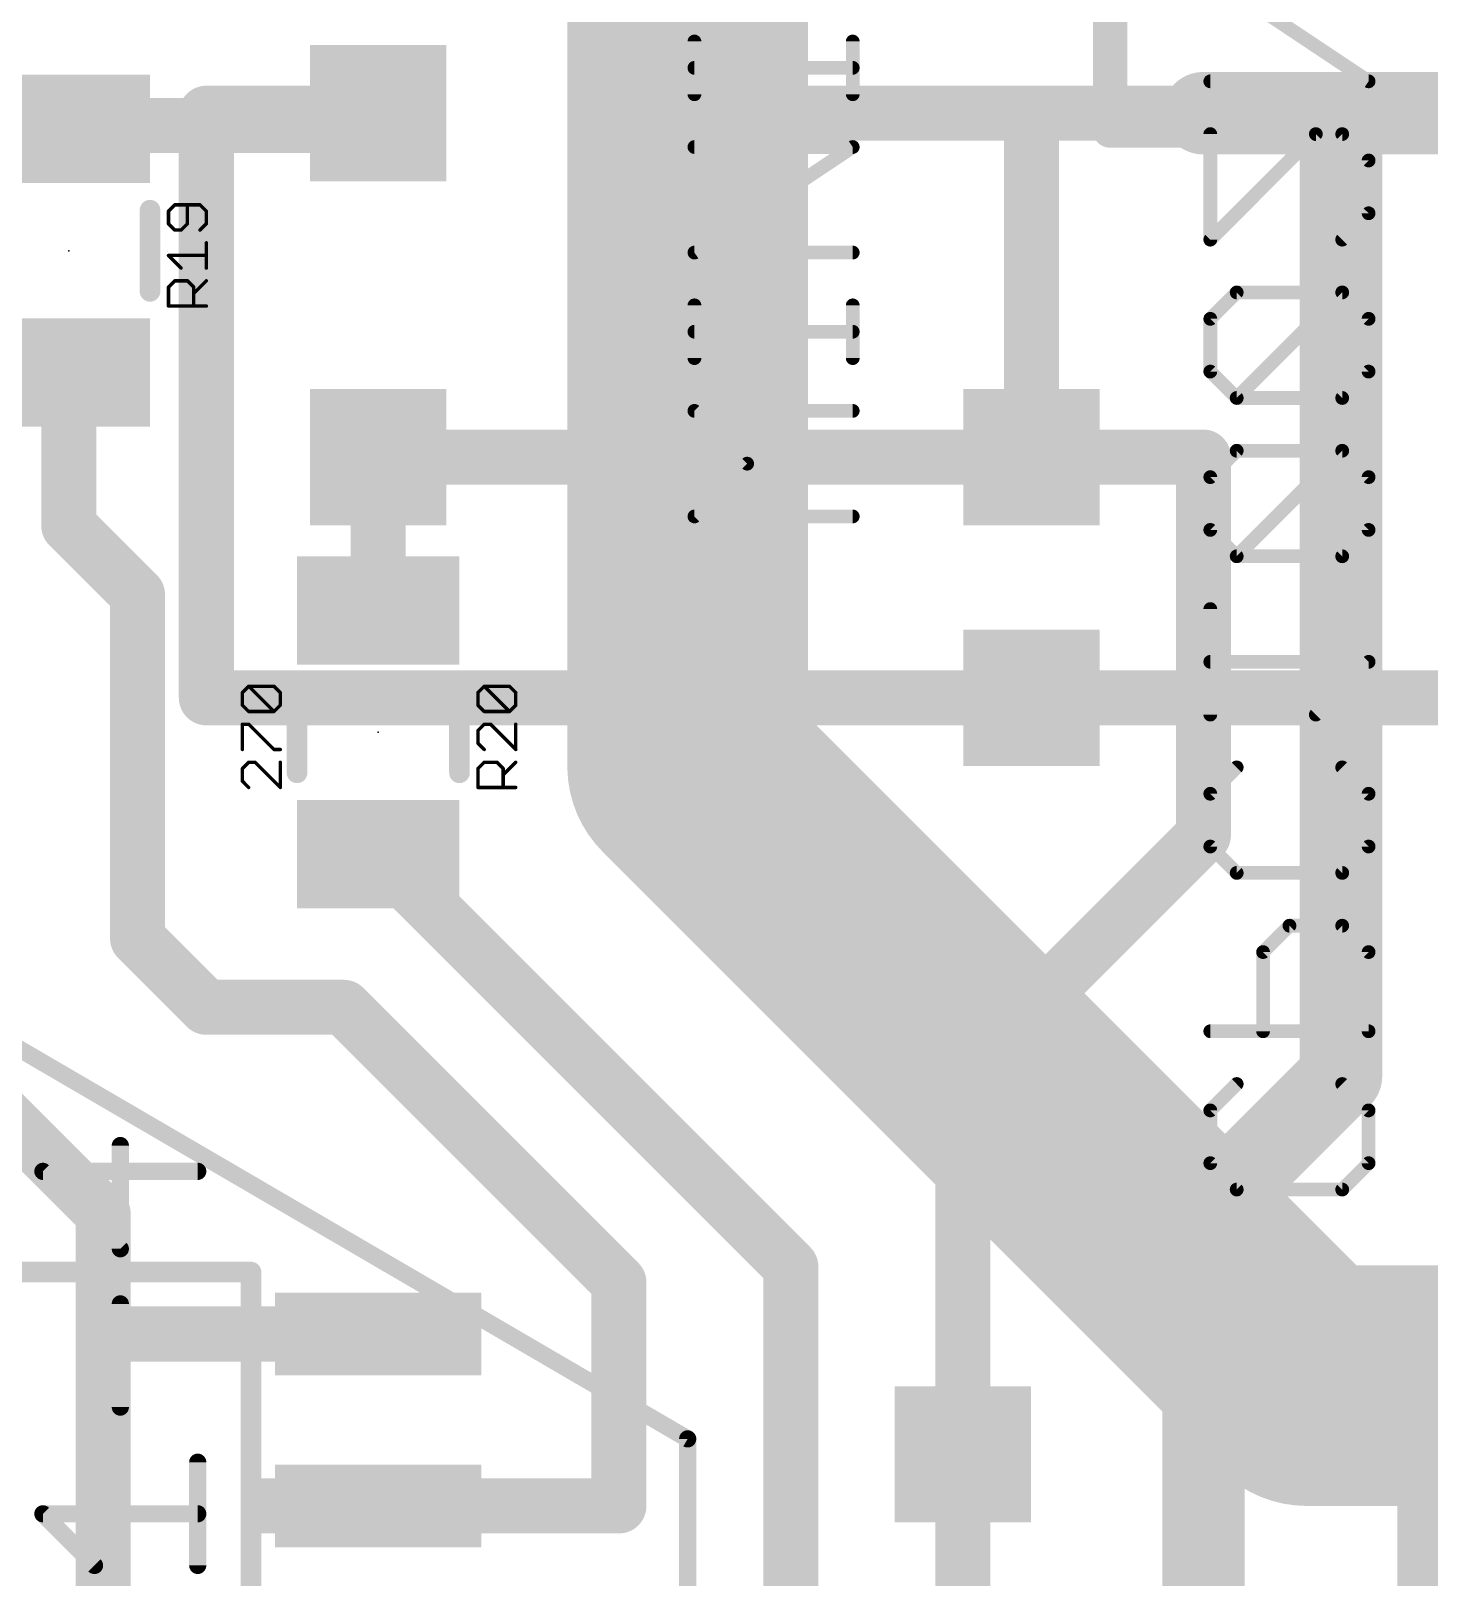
# Model space of a CAD drawing. Extents: x 0 to 107, y 0 to 139.
# Drawn here: x 28.17 to 38.5, y 57.01 to 68.43 of the extents above; entities that cross this region are included whole.
import ezdxf

# ---------------------------------------------------------------- set-up
doc = ezdxf.new("R2010")
doc.units = 0
for name, color, linetype in [('1', 14, 'CONTINUOUS'), ('16', 174, 'CONTINUOUS'), ('18', 94, 'CONTINUOUS'), ('21', 250, 'CONTINUOUS'), ('22', 250, 'CONTINUOUS'), ('23', 178, 'CONTINUOUS'), ('25', 250, 'CONTINUOUS'), ('27', 250, 'CONTINUOUS'), ('28', 250, 'CONTINUOUS'), ('51', 250, 'CONTINUOUS')]:
    doc.layers.add(name, color=color, linetype=linetype)

# ---------------------------------------------------------------- blocks, each defined once
blk = doc.blocks.new('RECT')
blk.add_solid([(-0.5, -0.5), (0.5, -0.5), (-0.5, 0.5), (0.5, 0.5)])
blk = doc.blocks.new('SQUAREV')
blk.add_solid([(-0.5, -0.5), (0.5, -0.5), (-0.5, 0.5), (0.5, 0.5)])

msp = doc.modelspace()

# ---------------------------------------------------------------- linework, layer by layer
at = {"layer": '1'}
for points, const_width in [([(33.02, 62.992), (33.02, 69.342)], 1.778), ([(30.734, 67.818), (30.734, 67.7274)], 0.4064), ([(40.64, 67.818), (35.56, 67.818)], 0.4064), ([(35.56, 67.818), (35.56, 65.278)], 0.4064), ([(28.9477, 67.7274), (28.448, 67.702)], 0.4064), ([(30.734, 67.7274), (28.9477, 67.7274)], 0.4064), ([(28.448, 65.902), (28.448, 64.77)], 0.4064), ([(30.734, 65.278), (30.734, 64.146)], 0.4064), ([(28.448, 64.77), (28.956, 64.262)], 0.4064), ([(28.956, 64.262), (28.956, 61.722)], 0.4064), ([(37.592, 58.42), (33.02, 62.992)], 1.778), ([(35.56, 63.5), (42.164, 63.5)], 0.4064), ([(33.782, 59.298), (30.734, 62.346)], 0.4064), ([(28.956, 61.722), (29.464, 61.214)], 0.4064), ([(30.48, 61.214), (29.464, 61.214)], 0.4064), ([(32.512, 59.182), (30.48, 61.214)], 0.4064), ([(27.94, 60.452), (28.702, 59.69)], 0.4064), ([(28.702, 59.69), (28.702, 58.801)], 0.4064), ([(33.782, 54.991), (33.782, 59.298)], 0.4064), ([(32.512, 57.531), (32.512, 59.182)], 0.4064), ([(51.816, 58.42), (37.592, 58.42)], 1.778), ([(28.702, 58.801), (30.734, 58.801)], 0.4064), ([(28.702, 58.801), (28.702, 56.261)], 0.4064), ([(35.052, 56.78), (35.052, 57.912)], 0.4064), ([(30.734, 57.531), (32.512, 57.531)], 0.4064)]:
    msp.add_lwpolyline(points, dxfattribs=dict(at, const_width=const_width))
for points, const_width in [([(30.8356, 67.818, 1), (30.6324, 67.818)], 0.2032), ([(35.56, 67.9196, 1), (35.56, 67.7164)], 0.2032), ([(35.6616, 67.818, 1), (35.4584, 67.818)], 0.2032), ([(28.4429, 67.8035, 1), (28.4531, 67.6005)], 0.2032), ([(28.9477, 67.829, 1), (28.9477, 67.6258)], 0.2032), ([(28.9529, 67.6259, 1), (28.9426, 67.8288)], 0.2032), ([(30.734, 67.6258, 1), (30.734, 67.829)], 0.2032), ([(30.6324, 67.7274, 1), (30.8356, 67.7274)], 0.2032), ([(28.5496, 65.902, 1), (28.3464, 65.902)], 0.2032), ([(30.8356, 65.278, 1), (30.6324, 65.278)], 0.2032), ([(35.4584, 65.278, 1), (35.6616, 65.278)], 0.2032), ([(28.3464, 64.77, 1), (28.5496, 64.77)], 0.2032), ([(28.5198, 64.8418, 1), (28.3762, 64.6982)], 0.2032), ([(29.0576, 64.262, 1), (28.8544, 64.262)], 0.2032), ([(28.8842, 64.1902, 1), (29.0278, 64.3338)], 0.2032), ([(30.6324, 64.146, 1), (30.8356, 64.146)], 0.2032), ([(33.3343, 63.3063, 1), (32.7057, 62.6777)], 0.889), ([(35.56, 63.6016, 1), (35.56, 63.3984)], 0.2032), ([(32.5755, 62.992, 1), (33.4645, 62.992)], 0.889), ([(30.8058, 62.4178, 1), (30.6622, 62.2742)], 0.2032), ([(29.0278, 61.7938, 1), (28.8842, 61.6502)], 0.2032), ([(28.8544, 61.722, 1), (29.0576, 61.722)], 0.2032), ([(29.464, 61.3156, 1), (29.464, 61.1124)], 0.2032), ([(29.3922, 61.1422, 1), (29.5358, 61.2858)], 0.2032), ([(30.5518, 61.2858, 1), (30.4082, 61.1422)], 0.2032), ([(30.48, 61.1124, 1), (30.48, 61.3156)], 0.2032), ([(28.8036, 59.69, 1), (28.6004, 59.69)], 0.2032), ([(28.6302, 59.6182, 1), (28.7738, 59.7618)], 0.2032), ([(33.8836, 59.298, 1), (33.6804, 59.298)], 0.2032), ([(33.7102, 59.2262, 1), (33.8538, 59.3698)], 0.2032), ([(32.6136, 59.182, 1), (32.4104, 59.182)], 0.2032), ([(32.4402, 59.1102, 1), (32.5838, 59.2538)], 0.2032), ([(37.592, 58.8645, 1), (37.592, 57.9755)], 0.889), ([(37.2777, 58.1057, 1), (37.9063, 58.7343)], 0.889), ([(28.702, 58.9026, 1), (28.702, 58.6994)], 0.2032), ([(28.8036, 58.801, 1), (28.6004, 58.801)], 0.2032), ([(30.734, 58.6994, 1), (30.734, 58.9026)], 0.2032), ([(28.6004, 58.801, 1), (28.8036, 58.801)], 0.2032), ([(35.1536, 57.912, 1), (34.9504, 57.912)], 0.2032), ([(30.734, 57.6326, 1), (30.734, 57.4294)], 0.2032), ([(32.512, 57.4294, 1), (32.512, 57.6326)], 0.2032), ([(32.4104, 57.531, 1), (32.6136, 57.531)], 0.2032)]:
    msp.add_lwpolyline(points, format="xyb", dxfattribs=dict(at, const_width=const_width))
at = {"layer": '16'}
for points, const_width in [([(30.734, 70.866), (33.782, 67.818)], 0.4064), ([(37.846, 67.818), (36.83, 67.818)], 0.6096), ([(37.846, 67.818), (40.64, 67.818)], 0.6096), ([(37.846, 60.706), (37.846, 67.818)], 0.6096), ([(30.734, 67.818), (29.464, 67.818)], 0.4064), ([(29.464, 67.818), (29.464, 63.5)], 0.4064), ([(33.782, 67.818), (36.83, 67.818)], 0.4064), ([(35.56, 65.278), (30.734, 65.278)], 0.4064), ([(36.83, 65.278), (35.56, 65.278)], 0.4064), ([(36.83, 62.484), (36.83, 65.278)], 0.4064), ([(29.464, 63.5), (35.56, 63.5)], 0.4064), ([(35.052, 60.706), (36.83, 62.484)], 0.4064), ([(36.83, 59.69), (37.846, 60.706)], 0.6096), ([(35.052, 57.912), (35.052, 60.706)], 0.4064), ([(36.83, 59.69), (36.83, 55.488)], 0.6096)]:
    msp.add_lwpolyline(points, dxfattribs=dict(at, const_width=const_width))
for points, const_width in [([(36.83, 67.9704, 1), (36.83, 67.6656)], 0.3048), ([(37.846, 67.9704, 1), (37.846, 67.6656)], 0.3048), ([(37.9984, 67.818, 1), (37.6936, 67.818)], 0.3048), ([(37.846, 67.6656, 1), (37.846, 67.9704)], 0.3048), ([(29.464, 67.9196, 1), (29.464, 67.7164)], 0.2032), ([(29.5656, 67.818, 1), (29.3624, 67.818)], 0.2032), ([(30.734, 67.7164, 1), (30.734, 67.9196)], 0.2032), ([(33.782, 67.9196, 1), (33.782, 67.7164)], 0.2032), ([(33.7102, 67.7462, 1), (33.8538, 67.8898)], 0.2032), ([(36.83, 67.7164, 1), (36.83, 67.9196)], 0.2032), ([(30.734, 65.3796, 1), (30.734, 65.1764)], 0.2032), ([(35.56, 65.3796, 1), (35.56, 65.1764)], 0.2032), ([(35.56, 65.1764, 1), (35.56, 65.3796)], 0.2032), ([(36.9316, 65.278, 1), (36.7284, 65.278)], 0.2032), ([(36.83, 65.1764, 1), (36.83, 65.3796)], 0.2032), ([(29.464, 63.6016, 1), (29.464, 63.3984)], 0.2032), ([(35.56, 63.3984, 1), (35.56, 63.6016)], 0.2032), ([(29.3624, 63.5, 1), (29.5656, 63.5)], 0.2032), ([(36.7284, 62.484, 1), (36.9316, 62.484)], 0.2032), ([(36.9018, 62.4122, 1), (36.7582, 62.5558)], 0.2032), ([(37.9538, 60.5982, 1), (37.7382, 60.8138)], 0.3048), ([(35.1536, 60.706, 1), (34.9504, 60.706)], 0.2032), ([(34.9802, 60.7778, 1), (35.1238, 60.6342)], 0.2032), ([(37.6936, 60.706, 1), (37.9984, 60.706)], 0.3048), ([(36.9824, 59.69, 1), (36.6776, 59.69)], 0.3048), ([(36.7222, 59.7978, 1), (36.9378, 59.5822)], 0.3048), ([(34.9504, 57.912, 1), (35.1536, 57.912)], 0.2032)]:
    msp.add_lwpolyline(points, format="xyb", dxfattribs=dict(at, const_width=const_width))
at = {"layer": '21'}
for points, const_width in [([(36.14, 67.69), (36.14, 77.09)], 0.254), ([(45.54, 67.69), (36.14, 67.69)], 0.254), ([(29.048, 67.102), (29.048, 66.502)], 0.1524), ([(30.134, 63.546), (30.134, 62.946)], 0.1524), ([(31.334, 63.546), (31.334, 62.946)], 0.1524), ([(29.7942, 59.2582), (26.2128, 59.2582)], 0.1524), ([(29.7942, 49.4538), (29.7942, 59.2582)], 0.1524)]:
    msp.add_lwpolyline(points, dxfattribs=dict(at, const_width=const_width))
for points, const_width in [([(36.14, 67.7535, 1), (36.14, 67.6265)], 0.127), ([(36.0765, 67.69, 1), (36.2035, 67.69)], 0.127), ([(29.0861, 67.102, 1), (29.0099, 67.102)], 0.0762), ([(29.0099, 66.502, 1), (29.0861, 66.502)], 0.0762), ([(30.1721, 63.546, 1), (30.0959, 63.546)], 0.0762), ([(31.3721, 63.546, 1), (31.2959, 63.546)], 0.0762), ([(30.0959, 62.946, 1), (30.1721, 62.946)], 0.0762), ([(31.2959, 62.946, 1), (31.3721, 62.946)], 0.0762), ([(29.8323, 59.2582, 1), (29.7561, 59.2582)], 0.0762), ([(29.7942, 59.2201, 1), (29.7942, 59.2963)], 0.0762)]:
    msp.add_lwpolyline(points, format="xyb", dxfattribs=dict(at, const_width=const_width))
at = {"layer": '22', "const_width": 0.127}
for points in [[(33.02, 58.0263), (17.78, 66.9163)], [(33.02, 58.0263), (33.02, 11.0617)]]:
    msp.add_lwpolyline(points, dxfattribs=at)
at = {"layer": '22', "const_width": 0.0635}
for points in [[(33.0518, 58.0263, 1), (32.9883, 58.0263)], [(33.004, 57.9989, 1), (33.036, 58.0537)]]:
    msp.add_lwpolyline(points, format="xyb", dxfattribs=at)
at = {"layer": '23'}
for p in [(28.448, 66.802), (30.734, 63.246)]:
    msp.add_point(p, dxfattribs=at)
at = {"layer": '25', "const_width": 0.0254}
for points in [[(29.231, 67.1414), (29.1844, 67.0948)], [(29.4174, 67.1414), (29.231, 67.1414)], [(29.3242, 67.0016), (29.3242, 67.1414)], [(29.464, 67.0948), (29.4174, 67.1414)], [(29.1844, 67.0948), (29.1844, 67.0016)], [(29.464, 67.0016), (29.464, 67.0948)], [(29.1844, 67.0016), (29.231, 66.955)], [(29.231, 66.955), (29.2776, 66.955)], [(29.2776, 66.955), (29.3242, 67.0016)], [(29.4174, 66.955), (29.464, 67.0016)], [(29.464, 66.6744), (29.464, 66.8608)], [(29.2776, 66.6744), (29.1844, 66.7676)], [(29.1844, 66.7676), (29.464, 66.7676)], [(29.1844, 66.5335), (29.231, 66.5801)], [(29.231, 66.5801), (29.3242, 66.5801)], [(29.3242, 66.5801), (29.3708, 66.5335)], [(29.3708, 66.4869), (29.464, 66.5801)], [(29.1844, 66.3937), (29.1844, 66.5335)], [(29.3708, 66.5335), (29.3708, 66.3937)], [(29.464, 66.3937), (29.1844, 66.3937)], [(31.4704, 63.5388), (31.517, 63.5854)], [(31.4704, 63.4456), (31.4704, 63.5388)], [(31.517, 63.5854), (31.7034, 63.5854)], [(31.7034, 63.399), (31.517, 63.5854)], [(31.7034, 63.5854), (31.75, 63.5388)], [(31.75, 63.5388), (31.75, 63.4456)], [(31.517, 63.399), (31.4704, 63.4456)], [(31.7034, 63.399), (31.517, 63.399)], [(31.75, 63.4456), (31.7034, 63.399)], [(31.517, 63.3048), (31.4704, 63.2582)], [(31.4704, 63.2582), (31.4704, 63.165)], [(31.5636, 63.3048), (31.517, 63.3048)], [(31.75, 63.1184), (31.5636, 63.3048)], [(31.75, 63.3048), (31.75, 63.1184)], [(31.4704, 63.165), (31.517, 63.1184)], [(31.4704, 62.9775), (31.517, 63.0241)], [(31.4704, 62.8377), (31.4704, 62.9775)], [(31.517, 63.0241), (31.6102, 63.0241)], [(31.6102, 63.0241), (31.6568, 62.9775)], [(31.6568, 62.9309), (31.75, 63.0241)], [(31.6568, 62.9775), (31.6568, 62.8377)], [(31.75, 62.8377), (31.4704, 62.8377)]]:
    msp.add_lwpolyline(points, dxfattribs=at)
at = {"layer": '25', "const_width": 0.0127}
for points in [[(29.231, 67.1478, 1), (29.231, 67.1351)], [(29.2355, 67.137, 1), (29.2265, 67.1459)], [(29.3305, 67.1414, 1), (29.3178, 67.1414)], [(29.4219, 67.1459, 1), (29.4129, 67.137)], [(29.4174, 67.1351, 1), (29.4174, 67.1478)], [(29.1907, 67.0948, 1), (29.178, 67.0948)], [(29.1799, 67.0993, 1), (29.1889, 67.0904)], [(29.4704, 67.0948, 1), (29.4577, 67.0948)], [(29.4595, 67.0904, 1), (29.4685, 67.0993)], [(29.1889, 67.0061, 1), (29.1799, 66.9971)], [(29.178, 67.0016, 1), (29.1907, 67.0016)], [(29.231, 66.9614, 1), (29.231, 66.9487)], [(29.2265, 66.9505, 1), (29.2355, 66.9595)], [(29.2731, 66.9595, 1), (29.2821, 66.9505)], [(29.2776, 66.9487, 1), (29.2776, 66.9614)], [(29.3178, 67.0016, 1), (29.3305, 67.0016)], [(29.3287, 66.9971, 1), (29.3197, 67.0061)], [(29.4129, 66.9595, 1), (29.4219, 66.9505)], [(29.4577, 67.0016, 1), (29.4704, 67.0016)], [(29.4685, 66.9971, 1), (29.4595, 67.0061)], [(29.4704, 66.8608, 1), (29.4577, 66.8608)], [(29.1889, 66.7721, 1), (29.1799, 66.7631)], [(29.1844, 66.7739, 1), (29.1844, 66.7612)], [(29.464, 66.7612, 1), (29.464, 66.7739)], [(29.231, 66.5865, 1), (29.231, 66.5738)], [(29.2355, 66.5757, 1), (29.2265, 66.5846)], [(29.2731, 66.6699, 1), (29.2821, 66.6789)], [(29.3287, 66.5846, 1), (29.3197, 66.5757)], [(29.3242, 66.5738, 1), (29.3242, 66.5865)], [(29.4577, 66.6744, 1), (29.4704, 66.6744)], [(29.4685, 66.5757, 1), (29.4595, 66.5846)], [(29.1907, 66.5335, 1), (29.178, 66.5335)], [(29.1799, 66.538, 1), (29.1889, 66.529)], [(29.3771, 66.5335, 1), (29.3644, 66.5335)], [(29.3663, 66.4914, 1), (29.3753, 66.4824)], [(29.3663, 66.529, 1), (29.3753, 66.538)], [(29.1844, 66.4001, 1), (29.1844, 66.3874)], [(29.178, 66.3937, 1), (29.1907, 66.3937)], [(29.3644, 66.3937, 1), (29.3771, 66.3937)], [(29.464, 66.3874, 1), (29.464, 66.4001)], [(31.4767, 63.5388, 1), (31.464, 63.5388)], [(31.4659, 63.5433, 1), (31.4749, 63.5344)], [(31.517, 63.5918, 1), (31.517, 63.5791)], [(31.5215, 63.5899, 1), (31.5125, 63.581)], [(31.5215, 63.581, 1), (31.5125, 63.5899)], [(31.7079, 63.5899, 1), (31.6989, 63.581)], [(31.7034, 63.5791, 1), (31.7034, 63.5918)], [(31.7564, 63.5388, 1), (31.7436, 63.5388)], [(31.7455, 63.5344, 1), (31.7545, 63.5433)], [(31.464, 63.4456, 1), (31.4767, 63.4456)], [(31.4749, 63.4501, 1), (31.4659, 63.4411)], [(31.517, 63.4054, 1), (31.517, 63.3927)], [(31.5125, 63.3945, 1), (31.5215, 63.4035)], [(31.6989, 63.4035, 1), (31.7079, 63.3945)], [(31.6989, 63.3945, 1), (31.7079, 63.4035)], [(31.7034, 63.3927, 1), (31.7034, 63.4054)], [(31.7436, 63.4456, 1), (31.7564, 63.4456)], [(31.7545, 63.4411, 1), (31.7455, 63.4501)], [(31.4767, 63.2582, 1), (31.464, 63.2582)], [(31.4659, 63.2627, 1), (31.4749, 63.2537)], [(31.517, 63.3111, 1), (31.517, 63.2984)], [(31.5215, 63.3003, 1), (31.5125, 63.3093)], [(31.5681, 63.3093, 1), (31.5591, 63.3003)], [(31.5636, 63.2984, 1), (31.5636, 63.3111)], [(31.7564, 63.3048, 1), (31.7436, 63.3048)], [(31.464, 63.165, 1), (31.4767, 63.165)], [(31.4749, 63.1695, 1), (31.4659, 63.1605)], [(31.5125, 63.1139, 1), (31.5215, 63.1229)], [(31.7436, 63.1184, 1), (31.7564, 63.1184)], [(31.7455, 63.1139, 1), (31.7545, 63.1229)], [(31.4767, 62.9775, 1), (31.464, 62.9775)], [(31.4659, 62.982, 1), (31.4749, 62.973)], [(31.517, 63.0305, 1), (31.517, 63.0178)], [(31.5215, 63.0197, 1), (31.5125, 63.0286)], [(31.6147, 63.0286, 1), (31.6057, 63.0197)], [(31.6102, 63.0178, 1), (31.6102, 63.0305)], [(31.6631, 62.9775, 1), (31.6504, 62.9775)], [(31.6523, 62.9354, 1), (31.6613, 62.9264)], [(31.6523, 62.973, 1), (31.6613, 62.982)], [(31.7545, 63.0197, 1), (31.7455, 63.0286)], [(31.464, 62.8377, 1), (31.4767, 62.8377)], [(31.4704, 62.8441, 1), (31.4704, 62.8314)], [(31.6504, 62.8377, 1), (31.6631, 62.8377)], [(31.75, 62.8314, 1), (31.75, 62.8441)]]:
    msp.add_lwpolyline(points, format="xyb", dxfattribs=at)
at = {"layer": '27'}
for points, const_width in [([(33.0698, 67.9581), (33.0698, 68.3479)], 0.1016), ([(34.2392, 67.9581), (34.2392, 68.3479)], 0.1016), ([(34.2392, 68.153), (33.0698, 68.153)], 0.1016), ([(33.0698, 66.7887), (34.2392, 67.5683)], 0.1016), ([(34.2392, 67.5683), (33.0698, 67.5683)], 0.1016), ([(34.2392, 66.7887), (33.0698, 66.7887)], 0.1016), ([(33.0698, 66.0091), (33.0698, 66.3989)], 0.1016), ([(34.2392, 66.0091), (34.2392, 66.3989)], 0.1016), ([(34.2392, 66.204), (33.0698, 66.204)], 0.1016), ([(33.4596, 65.2295), (33.0698, 65.6193)], 0.1016), ([(33.0698, 65.6193), (34.2392, 65.6193)], 0.1016), ([(33.0698, 64.8397), (33.4596, 65.2295)], 0.1016), ([(34.2392, 64.8397), (33.0698, 64.8397)], 0.1016), ([(29.7305, 63.5388), (29.7771, 63.5854)], 0.0254), ([(29.7305, 63.4456), (29.7305, 63.5388)], 0.0254), ([(29.7771, 63.5854), (29.9635, 63.5854)], 0.0254), ([(29.9635, 63.399), (29.7771, 63.5854)], 0.0254), ([(29.9635, 63.5854), (30.0101, 63.5388)], 0.0254), ([(30.0101, 63.5388), (30.0101, 63.4456)], 0.0254), ([(29.7771, 63.399), (29.7305, 63.4456)], 0.0254), ([(29.9635, 63.399), (29.7771, 63.399)], 0.0254), ([(30.0101, 63.4456), (29.9635, 63.399)], 0.0254), ([(29.7305, 63.1184), (29.7305, 63.3048)], 0.0254), ([(29.7305, 63.3048), (29.7771, 63.3048)], 0.0254), ([(29.7771, 63.3048), (29.9635, 63.1184)], 0.0254), ([(29.9635, 63.1184), (30.0101, 63.1184)], 0.0254), ([(29.7771, 63.0241), (29.7305, 62.9775)], 0.0254), ([(29.7305, 62.9775), (29.7305, 62.8843)], 0.0254), ([(29.8237, 63.0241), (29.7771, 63.0241)], 0.0254), ([(30.0101, 62.8377), (29.8237, 63.0241)], 0.0254), ([(30.0101, 63.0241), (30.0101, 62.8377)], 0.0254), ([(29.7305, 62.8843), (29.7771, 62.8377)], 0.0254), ([(28.8285, 59.4303), (28.8285, 60.1929)], 0.127), ([(29.4005, 60.0023), (28.2565, 60.0023)], 0.127), ([(28.2565, 60.0023), (28.8285, 59.4303)], 0.127), ([(28.8285, 58.2609), (28.8285, 59.0235)], 0.127), ([(29.4005, 57.0915), (29.4005, 57.8541)], 0.127), ([(28.6379, 57.0915), (28.2565, 57.4728)], 0.127), ([(28.2565, 57.4728), (29.4005, 57.4728)], 0.127)]:
    msp.add_lwpolyline(points, dxfattribs=dict(at, const_width=const_width))
for points, const_width in [([(33.0952, 68.3479, 1), (33.0444, 68.3479)], 0.0508), ([(34.2646, 68.3479, 1), (34.2138, 68.3479)], 0.0508), ([(33.0698, 68.1784, 1), (33.0698, 68.1276)], 0.0508), ([(34.2392, 68.1276, 1), (34.2392, 68.1784)], 0.0508), ([(33.0444, 67.9581, 1), (33.0952, 67.9581)], 0.0508), ([(34.2138, 67.9581, 1), (34.2646, 67.9581)], 0.0508), ([(33.0698, 67.5937, 1), (33.0698, 67.5429)], 0.0508), ([(34.2533, 67.5472, 1), (34.2251, 67.5894)], 0.0508), ([(34.2392, 67.5429, 1), (34.2392, 67.5937)], 0.0508), ([(33.0698, 66.8141, 1), (33.0698, 66.7633)], 0.0508), ([(33.0557, 66.8098, 1), (33.0839, 66.7676)], 0.0508), ([(34.2392, 66.7633, 1), (34.2392, 66.8141)], 0.0508), ([(33.0952, 66.3989, 1), (33.0444, 66.3989)], 0.0508), ([(34.2646, 66.3989, 1), (34.2138, 66.3989)], 0.0508), ([(33.0698, 66.2294, 1), (33.0698, 66.1786)], 0.0508), ([(34.2392, 66.1786, 1), (34.2392, 66.2294)], 0.0508), ([(33.0444, 66.0091, 1), (33.0952, 66.0091)], 0.0508), ([(34.2138, 66.0091, 1), (34.2646, 66.0091)], 0.0508), ([(33.0878, 65.6373, 1), (33.0518, 65.6013)], 0.0508), ([(33.0698, 65.6447, 1), (33.0698, 65.5939)], 0.0508), ([(34.2392, 65.5939, 1), (34.2392, 65.6447)], 0.0508), ([(33.4776, 65.2115, 1), (33.4416, 65.2475)], 0.0508), ([(33.4416, 65.2115, 1), (33.4776, 65.2475)], 0.0508), ([(33.0518, 64.8577, 1), (33.0878, 64.8217)], 0.0508), ([(33.0698, 64.8651, 1), (33.0698, 64.8143)], 0.0508), ([(34.2392, 64.8143, 1), (34.2392, 64.8651)], 0.0508), ([(29.7368, 63.5388, 1), (29.7241, 63.5388)], 0.0127), ([(29.726, 63.5433, 1), (29.735, 63.5344)], 0.0127), ([(29.7771, 63.5918, 1), (29.7771, 63.5791)], 0.0127), ([(29.7816, 63.5899, 1), (29.7726, 63.581)], 0.0127), ([(29.7816, 63.581, 1), (29.7726, 63.5899)], 0.0127), ([(29.968, 63.5899, 1), (29.959, 63.581)], 0.0127), ([(29.9635, 63.5791, 1), (29.9635, 63.5918)], 0.0127), ([(30.0165, 63.5388, 1), (30.0038, 63.5388)], 0.0127), ([(30.0056, 63.5344, 1), (30.0146, 63.5433)], 0.0127), ([(29.7241, 63.4456, 1), (29.7368, 63.4456)], 0.0127), ([(29.735, 63.4501, 1), (29.726, 63.4411)], 0.0127), ([(29.7771, 63.4054, 1), (29.7771, 63.3927)], 0.0127), ([(29.7726, 63.3945, 1), (29.7816, 63.4035)], 0.0127), ([(29.959, 63.4035, 1), (29.968, 63.3945)], 0.0127), ([(29.959, 63.3945, 1), (29.968, 63.4035)], 0.0127), ([(29.9635, 63.3927, 1), (29.9635, 63.4054)], 0.0127), ([(30.0038, 63.4456, 1), (30.0165, 63.4456)], 0.0127), ([(30.0146, 63.4411, 1), (30.0056, 63.4501)], 0.0127), ([(29.7368, 63.3048, 1), (29.7241, 63.3048)], 0.0127), ([(29.7305, 63.3111, 1), (29.7305, 63.2984)], 0.0127), ([(29.7816, 63.3093, 1), (29.7726, 63.3003)], 0.0127), ([(29.7771, 63.2984, 1), (29.7771, 63.3111)], 0.0127), ([(29.7241, 63.1184, 1), (29.7368, 63.1184)], 0.0127), ([(29.9635, 63.1247, 1), (29.9635, 63.112)], 0.0127), ([(29.959, 63.1139, 1), (29.968, 63.1229)], 0.0127), ([(30.0101, 63.112, 1), (30.0101, 63.1247)], 0.0127), ([(29.7368, 62.9775, 1), (29.7241, 62.9775)], 0.0127), ([(29.726, 62.982, 1), (29.735, 62.973)], 0.0127), ([(29.7771, 63.0305, 1), (29.7771, 63.0178)], 0.0127), ([(29.7816, 63.0197, 1), (29.7726, 63.0286)], 0.0127), ([(29.8282, 63.0286, 1), (29.8192, 63.0197)], 0.0127), ([(29.8237, 63.0178, 1), (29.8237, 63.0305)], 0.0127), ([(30.0165, 63.0241, 1), (30.0038, 63.0241)], 0.0127), ([(29.7241, 62.8843, 1), (29.7368, 62.8843)], 0.0127), ([(29.735, 62.8888, 1), (29.726, 62.8798)], 0.0127), ([(29.7726, 62.8332, 1), (29.7816, 62.8422)], 0.0127), ([(30.0038, 62.8377, 1), (30.0165, 62.8377)], 0.0127), ([(30.0056, 62.8332, 1), (30.0146, 62.8422)], 0.0127), ([(28.8603, 60.1929, 1), (28.7968, 60.1929)], 0.0635), ([(28.2565, 60.034, 1), (28.2565, 59.9705)], 0.0635), ([(28.279, 60.0247, 1), (28.2341, 59.9798)], 0.0635), ([(29.4005, 59.9705, 1), (29.4005, 60.034)], 0.0635), ([(28.7968, 59.4303, 1), (28.8603, 59.4303)], 0.0635), ([(28.8061, 59.4078, 1), (28.851, 59.4527)], 0.0635), ([(28.8603, 59.0235, 1), (28.7968, 59.0235)], 0.0635), ([(28.7968, 58.2609, 1), (28.8603, 58.2609)], 0.0635), ([(29.4322, 57.8541, 1), (29.3688, 57.8541)], 0.0635), ([(28.2565, 57.5046, 1), (28.2565, 57.4411)], 0.0635), ([(28.279, 57.4953, 1), (28.2341, 57.4504)], 0.0635), ([(29.4005, 57.4411, 1), (29.4005, 57.5046)], 0.0635), ([(28.6154, 57.069, 1), (28.6603, 57.1139)], 0.0635), ([(29.3688, 57.0915, 1), (29.4322, 57.0915)], 0.0635)]:
    msp.add_lwpolyline(points, format="xyb", dxfattribs=dict(at, const_width=const_width))
at = {"layer": '28', "const_width": 0.1016}
for points in [[(38.0502, 68.0536), (36.8808, 68.8332)], [(36.8808, 68.0536), (38.0502, 68.0536)], [(36.8808, 67.6638), (36.8808, 66.8842)], [(36.8808, 66.8842), (37.6604, 67.6638)], [(37.6604, 67.6638), (37.8553, 67.6638)], [(37.8553, 67.6638), (38.0502, 67.4689)], [(38.0502, 67.4689), (38.0502, 67.0791)], [(38.0502, 67.0791), (37.8553, 66.8842)], [(37.0757, 66.4944), (36.8808, 66.2995)], [(37.8553, 66.4944), (37.0757, 66.4944)], [(37.0757, 65.7148), (37.8553, 66.4944)], [(38.0502, 66.2995), (37.8553, 66.4944)], [(36.8808, 66.2995), (36.8808, 65.9097)], [(38.0502, 65.9097), (38.0502, 66.2995)], [(36.8808, 65.9097), (37.0757, 65.7148)], [(37.8553, 65.7148), (38.0502, 65.9097)], [(37.0757, 65.7148), (37.8553, 65.7148)], [(37.0757, 65.325), (36.8808, 65.1301)], [(37.8553, 65.325), (37.0757, 65.325)], [(37.0757, 64.5454), (37.8553, 65.325)], [(38.0502, 65.1301), (37.8553, 65.325)], [(36.8808, 65.1301), (36.8808, 64.7403)], [(38.0502, 64.7403), (38.0502, 65.1301)], [(36.8808, 64.7403), (37.0757, 64.5454)], [(37.8553, 64.5454), (38.0502, 64.7403)], [(37.0757, 64.5454), (37.8553, 64.5454)], [(36.8808, 63.376), (36.8808, 64.1556)], [(38.0502, 63.7658), (36.8808, 63.7658)], [(37.6604, 63.376), (38.0502, 63.7658)], [(36.8808, 62.7913), (37.0757, 62.9862)], [(37.8553, 62.9862), (38.0502, 62.7913)], [(36.8808, 62.4015), (36.8808, 62.7913)], [(38.0502, 62.7913), (38.0502, 62.4015)], [(37.0757, 62.2066), (36.8808, 62.4015)], [(38.0502, 62.4015), (37.8553, 62.2066)], [(37.8553, 62.2066), (37.0757, 62.2066)], [(37.4655, 61.8168), (37.2706, 61.6219)], [(37.8553, 61.8168), (37.4655, 61.8168)], [(38.0502, 61.6219), (37.8553, 61.8168)], [(37.2706, 61.6219), (37.2706, 61.0372)], [(38.0502, 61.0372), (38.0502, 61.6219)], [(36.8808, 61.0372), (38.0502, 61.0372)], [(36.8808, 60.4525), (37.0757, 60.6474)], [(37.8553, 60.6474), (38.0502, 60.4525)], [(36.8808, 60.0627), (36.8808, 60.4525)], [(38.0502, 60.4525), (38.0502, 60.0627)], [(37.0757, 59.8678), (36.8808, 60.0627)], [(38.0502, 60.0627), (37.8553, 59.8678)], [(37.8553, 59.8678), (37.0757, 59.8678)]]:
    msp.add_lwpolyline(points, dxfattribs=at)
at = {"layer": '28', "const_width": 0.0508}
for points in [[(36.8808, 68.079, 1), (36.8808, 68.0282)], [(38.0361, 68.0324, 1), (38.0643, 68.0747)], [(38.0502, 68.0282, 1), (38.0502, 68.079)], [(36.9062, 67.6638, 1), (36.8554, 67.6638)], [(37.6604, 67.6892, 1), (37.6604, 67.6384)], [(37.6784, 67.6458, 1), (37.6424, 67.6817)], [(37.8733, 67.6817, 1), (37.8373, 67.6458)], [(37.8553, 67.6384, 1), (37.8553, 67.6892)], [(38.0756, 67.4689, 1), (38.0248, 67.4689)], [(38.0322, 67.4509, 1), (38.0682, 67.4868)], [(38.0248, 67.0791, 1), (38.0756, 67.0791)], [(38.0682, 67.0611, 1), (38.0322, 67.097)], [(36.8628, 66.9021, 1), (36.8988, 66.8662)], [(37.8373, 66.9021, 1), (37.8733, 66.8662)], [(36.8554, 66.8842, 1), (36.9062, 66.8842)], [(37.0757, 66.5198, 1), (37.0757, 66.469)], [(37.0937, 66.4764, 1), (37.0577, 66.5123)], [(37.8733, 66.5123, 1), (37.8373, 66.4764)], [(37.8733, 66.4764, 1), (37.8373, 66.5123)], [(37.8553, 66.469, 1), (37.8553, 66.5198)], [(36.9062, 66.2995, 1), (36.8554, 66.2995)], [(36.8628, 66.3174, 1), (36.8988, 66.2815)], [(38.0756, 66.2995, 1), (38.0248, 66.2995)], [(38.0322, 66.2815, 1), (38.0682, 66.3174)], [(36.8988, 65.9276, 1), (36.8628, 65.8917)], [(36.8554, 65.9097, 1), (36.9062, 65.9097)], [(38.0248, 65.9097, 1), (38.0756, 65.9097)], [(38.0682, 65.8917, 1), (38.0322, 65.9276)], [(37.0757, 65.7402, 1), (37.0757, 65.6894)], [(37.0577, 65.7327, 1), (37.0937, 65.6968)], [(37.0577, 65.6968, 1), (37.0937, 65.7327)], [(37.8373, 65.7327, 1), (37.8733, 65.6968)], [(37.8553, 65.6894, 1), (37.8553, 65.7402)], [(37.0757, 65.3504, 1), (37.0757, 65.2996)], [(37.0937, 65.307, 1), (37.0577, 65.3429)], [(37.8733, 65.3429, 1), (37.8373, 65.307)], [(37.8733, 65.307, 1), (37.8373, 65.3429)], [(37.8553, 65.2996, 1), (37.8553, 65.3504)], [(36.9062, 65.1301, 1), (36.8554, 65.1301)], [(36.8628, 65.148, 1), (36.8988, 65.1121)], [(38.0756, 65.1301, 1), (38.0248, 65.1301)], [(38.0322, 65.1121, 1), (38.0682, 65.148)], [(36.8988, 64.7582, 1), (36.8628, 64.7223)], [(36.8554, 64.7403, 1), (36.9062, 64.7403)], [(38.0248, 64.7403, 1), (38.0756, 64.7403)], [(38.0682, 64.7223, 1), (38.0322, 64.7582)], [(37.0757, 64.5708, 1), (37.0757, 64.52)], [(37.0577, 64.5633, 1), (37.0937, 64.5274)], [(37.0577, 64.5274, 1), (37.0937, 64.5633)], [(37.8373, 64.5633, 1), (37.8733, 64.5274)], [(37.8553, 64.52, 1), (37.8553, 64.5708)], [(36.9062, 64.1556, 1), (36.8554, 64.1556)], [(36.8808, 63.7912, 1), (36.8808, 63.7404)], [(38.0682, 63.7478, 1), (38.0322, 63.7837)], [(38.0502, 63.7404, 1), (38.0502, 63.7912)], [(36.8554, 63.376, 1), (36.9062, 63.376)], [(37.6424, 63.394, 1), (37.6784, 63.358)], [(37.0937, 62.9682, 1), (37.0577, 63.0042)], [(37.8733, 63.0042, 1), (37.8373, 62.9682)], [(36.8628, 62.8093, 1), (36.8988, 62.7733)], [(36.9062, 62.7913, 1), (36.8554, 62.7913)], [(38.0756, 62.7913, 1), (38.0248, 62.7913)], [(38.0322, 62.7733, 1), (38.0682, 62.8093)], [(36.8988, 62.4195, 1), (36.8628, 62.3835)], [(36.8554, 62.4015, 1), (36.9062, 62.4015)], [(38.0248, 62.4015, 1), (38.0756, 62.4015)], [(38.0682, 62.3835, 1), (38.0322, 62.4195)], [(37.0757, 62.232, 1), (37.0757, 62.1812)], [(37.0577, 62.1886, 1), (37.0937, 62.2246)], [(37.8373, 62.2246, 1), (37.8733, 62.1886)], [(37.8553, 62.1812, 1), (37.8553, 62.232)], [(37.4655, 61.8422, 1), (37.4655, 61.7914)], [(37.4835, 61.7988, 1), (37.4475, 61.8348)], [(37.8733, 61.8348, 1), (37.8373, 61.7988)], [(37.8553, 61.7914, 1), (37.8553, 61.8422)], [(37.296, 61.6219, 1), (37.2452, 61.6219)], [(38.0756, 61.6219, 1), (38.0248, 61.6219)], [(37.2526, 61.6399, 1), (37.2886, 61.6039)], [(38.0322, 61.6039, 1), (38.0682, 61.6399)], [(36.8808, 61.0626, 1), (36.8808, 61.0118)], [(37.2452, 61.0372, 1), (37.296, 61.0372)], [(38.0248, 61.0372, 1), (38.0756, 61.0372)], [(38.0502, 61.0118, 1), (38.0502, 61.0626)], [(37.0937, 60.6294, 1), (37.0577, 60.6654)], [(37.8733, 60.6654, 1), (37.8373, 60.6294)], [(36.8628, 60.4705, 1), (36.8988, 60.4345)], [(36.9062, 60.4525, 1), (36.8554, 60.4525)], [(38.0756, 60.4525, 1), (38.0248, 60.4525)], [(38.0322, 60.4345, 1), (38.0682, 60.4705)], [(36.8988, 60.0807, 1), (36.8628, 60.0447)], [(36.8554, 60.0627, 1), (36.9062, 60.0627)], [(38.0248, 60.0627, 1), (38.0756, 60.0627)], [(38.0682, 60.0447, 1), (38.0322, 60.0807)], [(37.0757, 59.8932, 1), (37.0757, 59.8424)], [(37.0577, 59.8498, 1), (37.0937, 59.8858)], [(37.8373, 59.8858, 1), (37.8733, 59.8498)], [(37.8553, 59.8424, 1), (37.8553, 59.8932)]]:
    msp.add_lwpolyline(points, format="xyb", dxfattribs=at)

# ---------------------------------------------------------------- block references
at = {"layer": '1'}
for p, xscale, yscale, rotation in [((28.448, 67.702), 0.8, 1.2, 270), ((28.448, 65.902), 0.8, 1.2, 270), ((30.734, 64.146), 0.8, 1.2, 270), ((30.734, 62.346), 0.8, 1.2, 270), ((30.734, 58.801), 0.6096, 1.524, 90), ((30.734, 57.531), 0.6096, 1.524, 90)]:
    msp.add_blockref('RECT', p, dxfattribs=dict(at, xscale=xscale, yscale=yscale, rotation=rotation))
at = {"layer": '16', "xscale": 0.8, "yscale": 1.2, "rotation": 90}
msp.add_blockref('RECT', (38.862, 57.288), dxfattribs=at)
at = {"layer": '18', "xscale": 1.0064, "yscale": 1.0064}
for p in [(30.734, 67.818), (30.734, 67.818), (30.734, 65.278), (30.734, 65.278), (35.56, 65.278), (35.56, 65.278), (35.56, 63.5), (35.56, 63.5), (35.052, 57.912), (35.052, 57.912)]:
    msp.add_blockref('SQUAREV', p, dxfattribs=at)
at = {"layer": '51', "xscale": 0.4064, "yscale": 1.016, "rotation": 90}
for p in [(30.3276, 58.801), (30.3276, 57.531)]:
    msp.add_blockref('RECT', p, dxfattribs=at)

doc.saveas('drawing.dxf')
